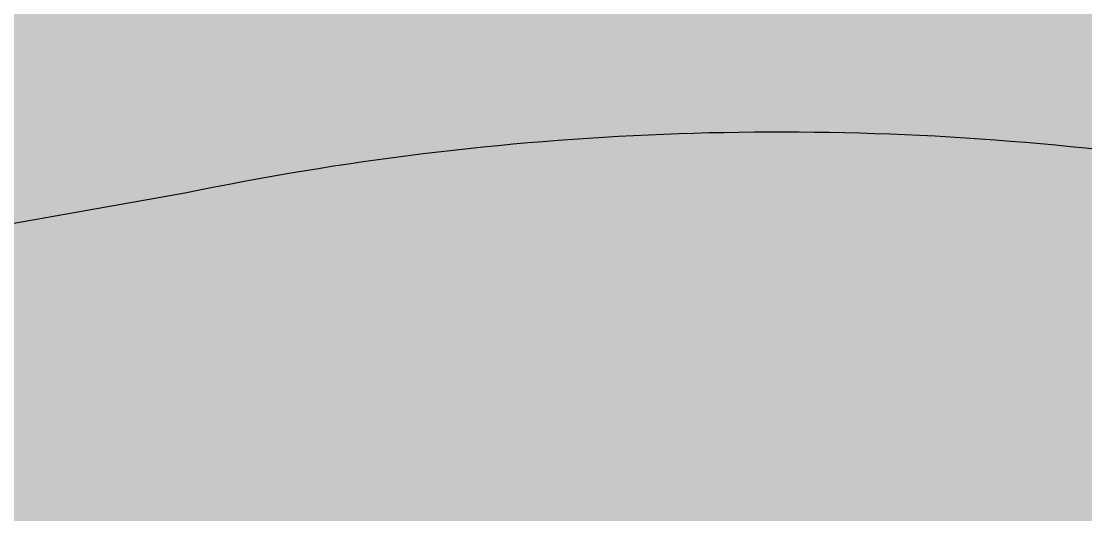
# Model space of a CAD drawing. Header units: millimetres. Extents: x 0 to 9491604, y -172998 to 295086.
# Drawn here: x 396877.57 to 396886.52, y 51095.87 to 51100 of the extents above; entities that cross this region are included whole.
import ezdxf
from ezdxf.enums import TextEntityAlignment as Align

# ---------------------------------------------------------------- set-up
doc = ezdxf.new("R2018")
doc.units = ezdxf.units.MM
for name, color, linetype, lineweight in [('АР_Маркер экспликации', 239, 'Continuous', 13), ('АР_Номер помещения', 250, 'Continuous', 9), ('АР_Размеры', 175, 'Continuous', 9), ('АР_Сущ Несущая стена', 250, 'Continuous', 50)]:
    doc.layers.add(name, color=color, linetype=linetype, lineweight=lineweight)
doc.layers.add('АР_Названия помещений', color=124, linetype='Continuous', lineweight=5, plot=False)
doc.layers.add('АР_Помещения_площадь', color=19, linetype='Continuous', lineweight=9, plot=False)
doc.styles.add('ISOCPEUR', font='', dxfattribs={"height": 250})
doc.styles.get("Standard").update_dxf_attribs({"font": 'GOST.TTF'})
doc.styles.get('ISOCPEUR').set_extended_font_data('ISOCPEUR', italic=True)

# ---------------------------------------------------------------- blocks, each defined once
blk = doc.blocks.new('*U252')
at = {"color": 7, "style": 'ISOCPEUR', "width": 0.7, "flags": 1}
blk.add_attdef('КАТЕГОРИЯ', (-499.1655, -2092.1864), '', height=250, dxfattribs=at)
at = {"layer": 'АР_Номер помещения', "color": 7, "style": 'ISOCPEUR', "width": 0.7}
blk.add_attdef('НОМЕР_ПОМЕЩЕНИЯ', text='', height=300, dxfattribs=at).set_placement((-13874.5004, 6637.5515), align=Align.MIDDLE_CENTER)
at = {"layer": 'АР_Помещения_площадь', "color": 7, "lineweight": 30, "width": 0.7, "flags": 104}
blk.add_attdef('ИМЯ_ПОМЕЩЕНИЯ', text='', height=100, dxfattribs=at).set_placement((157.6277, 1217.1414), align=Align.MIDDLE_CENTER)
at = {"layer": 'АР_Помещения_площадь', "color": 7, "style": 'ISOCPEUR', "width": 0.7}
blk.add_attdef('ПЛОЩАДЬ_ПОМЕЩЕНИЯ', text='', height=200, dxfattribs=at).set_placement((-12654.5821, 407.6716), align=Align.MIDDLE_RIGHT)
blk = doc.blocks.new('*U251')
at = {"color": 7, "style": 'ISOCPEUR', "width": 0.7, "flags": 1}
blk.add_attdef('КАТЕГОРИЯ', (-499.1655, -2092.1864), '', height=250, dxfattribs=at)
at = {"layer": 'АР_Номер помещения', "color": 7, "style": 'ISOCPEUR', "width": 0.7}
blk.add_attdef('НОМЕР_ПОМЕЩЕНИЯ', text='', height=300, dxfattribs=at).set_placement((-17424.9012, 1870.773), align=Align.MIDDLE_CENTER)
at = {"layer": 'АР_Помещения_площадь', "color": 7, "lineweight": 30, "width": 0.7, "flags": 104}
blk.add_attdef('ИМЯ_ПОМЕЩЕНИЯ', text='', height=100, dxfattribs=at).set_placement((157.6277, 1217.1414), align=Align.MIDDLE_CENTER)
at = {"layer": 'АР_Помещения_площадь', "color": 7, "style": 'ISOCPEUR', "width": 0.7}
blk.add_attdef('ПЛОЩАДЬ_ПОМЕЩЕНИЯ', text='', height=200, dxfattribs=at).set_placement((-12452.8113, 399.3563), align=Align.MIDDLE_RIGHT)

msp = doc.modelspace()

# ---------------------------------------------------------------- linework, layer by layer
at = {"layer": 'АР_Размеры', "color": 5, "lineweight": 9, "ltscale": 100, "transparency": 33554687}
for points in [[(396857.2015, 51134.6217), (396862.9858, 51101.9855, 0.414326), (396863.6218, 51101.541), (396864.9423, 51101.775, 0.410627), (396865.388, 51102.4042), (396865.2698, 51103.0713, 0.492552), (396865.0051, 51103.2721), (396864.5069, 51103.1838, -0.441111), (396864.2243, 51103.3813), (396863.9563, 51105.2355, -0.208057), (396864.2366, 51106.0913, -0.000016), (396866.1642, 51108.8462, -0.439819), (396867.6074, 51109.102, -0.000016), (396870.3643, 51107.1774, -0.208057), (396870.9218, 51106.47), (396871.3073, 51104.6367, -0.441111), (396871.1097, 51104.3541), (396870.6116, 51104.2658, 0.492552), (396870.432, 51103.9863), (396870.5503, 51103.3192, 0.410627), (396871.185, 51102.8814), (396872.5056, 51103.1155, 0.414326), (396872.9501, 51103.7515), (396867.1657, 51136.3877, 0.523933)], [(396857.2015, 51134.6217), (396862.9858, 51101.9855, 0.414326), (396863.6218, 51101.541), (396864.9423, 51101.775, 0.410627), (396865.388, 51102.4042), (396865.2698, 51103.0713, 0.492552), (396865.0051, 51103.2721), (396864.5069, 51103.1838, -0.441111), (396864.2243, 51103.3813), (396863.9563, 51105.2355, -0.208057), (396864.2366, 51106.0913, -0.000016), (396866.1642, 51108.8462, -0.439819), (396867.6074, 51109.102, -0.000016), (396870.3643, 51107.1774, -0.208057), (396870.9218, 51106.47), (396871.3073, 51104.6367, -0.441111), (396871.1097, 51104.3541), (396870.6116, 51104.2658, 0.492552), (396870.432, 51103.9863), (396870.5503, 51103.3192, 0.410627), (396871.185, 51102.8814), (396872.5056, 51103.1155, 0.414326), (396872.9501, 51103.7515), (396867.1657, 51136.3877, 0.523933)], [(396857.2015, 51134.6217), (396862.9858, 51101.9855, 0.414326), (396863.6218, 51101.541), (396864.9423, 51101.775, 0.410627), (396865.388, 51102.4042), (396865.2698, 51103.0713, 0.492552), (396865.0051, 51103.2721), (396864.5069, 51103.1838, -0.441111), (396864.2243, 51103.3813), (396863.9563, 51105.2355, -0.208057), (396864.2366, 51106.0913, -0.000016), (396866.1642, 51108.8462, -0.439819), (396867.6074, 51109.102, -0.000016), (396870.3643, 51107.1774, -0.208057), (396870.9218, 51106.47), (396871.3073, 51104.6367, -0.441111), (396871.1097, 51104.3541), (396870.6116, 51104.2658, 0.492552), (396870.432, 51103.9863), (396870.5503, 51103.3192, 0.410627), (396871.185, 51102.8814), (396872.5056, 51103.1155, 0.414326), (396872.9501, 51103.7515), (396867.1657, 51136.3877, 0.523933)], [(396857.2015, 51134.6217), (396862.9858, 51101.9855, 0.414326), (396863.6218, 51101.541), (396864.9423, 51101.775, 0.410627), (396865.388, 51102.4042), (396865.2698, 51103.0713, 0.492552), (396865.0051, 51103.2721), (396864.5069, 51103.1838, -0.441111), (396864.2243, 51103.3813), (396863.9563, 51105.2355, -0.208057), (396864.2366, 51106.0913, -0.000016), (396866.1642, 51108.8462, -0.439819), (396867.6074, 51109.102, -0.000016), (396870.3643, 51107.1774, -0.208057), (396870.9218, 51106.47), (396871.3073, 51104.6367, -0.441111), (396871.1097, 51104.3541), (396870.6116, 51104.2658, 0.492552), (396870.432, 51103.9863), (396870.5503, 51103.3192, 0.410627), (396871.185, 51102.8814), (396872.5056, 51103.1155, 0.414326), (396872.9501, 51103.7515), (396867.1657, 51136.3877, 0.523933)], [(396857.2015, 51134.6217), (396862.9858, 51101.9855, 0.414326), (396863.6218, 51101.541), (396864.9423, 51101.775, 0.410627), (396865.388, 51102.4042), (396865.2698, 51103.0713, 0.492552), (396865.0051, 51103.2721), (396864.5069, 51103.1838, -0.441111), (396864.2243, 51103.3813), (396863.9563, 51105.2355, -0.208057), (396864.2366, 51106.0913, -0.000016), (396866.1642, 51108.8462, -0.439819), (396867.6074, 51109.102, -0.000016), (396870.3643, 51107.1774, -0.208057), (396870.9218, 51106.47), (396871.3073, 51104.6367, -0.441111), (396871.1097, 51104.3541), (396870.6116, 51104.2658, 0.492552), (396870.432, 51103.9863), (396870.5503, 51103.3192, 0.410627), (396871.185, 51102.8814), (396872.5056, 51103.1155, 0.414326), (396872.9501, 51103.7515), (396867.1657, 51136.3877, 0.523933)], [(396857.2015, 51134.6217), (396862.9858, 51101.9855, 0.414326), (396863.6218, 51101.541), (396864.9423, 51101.775, 0.410627), (396865.388, 51102.4042), (396865.2698, 51103.0713, 0.492552), (396865.0051, 51103.2721), (396864.5069, 51103.1838, -0.441111), (396864.2243, 51103.3813), (396863.9563, 51105.2355, -0.208057), (396864.2366, 51106.0913, -0.000016), (396866.1642, 51108.8462, -0.439819), (396867.6074, 51109.102, -0.000016), (396870.3643, 51107.1774, -0.208057), (396870.9218, 51106.47), (396871.3073, 51104.6367, -0.441111), (396871.1097, 51104.3541), (396870.6116, 51104.2658, 0.492552), (396870.432, 51103.9863), (396870.5503, 51103.3192, 0.410627), (396871.185, 51102.8814), (396872.5056, 51103.1155, 0.414326), (396872.9501, 51103.7515), (396867.1657, 51136.3877, 0.523933)], [(396857.2015, 51134.6217), (396862.9858, 51101.9855, 0.414326), (396863.6218, 51101.541), (396864.9423, 51101.775, 0.410627), (396865.388, 51102.4042), (396865.2698, 51103.0713, 0.492552), (396865.0051, 51103.2721), (396864.5069, 51103.1838, -0.441111), (396864.2243, 51103.3813), (396863.9563, 51105.2355, -0.208057), (396864.2366, 51106.0913, -0.000016), (396866.1642, 51108.8462, -0.439819), (396867.6074, 51109.102, -0.000016), (396870.3643, 51107.1774, -0.208057), (396870.9218, 51106.47), (396871.3073, 51104.6367, -0.441111), (396871.1097, 51104.3541), (396870.6116, 51104.2658, 0.492552), (396870.432, 51103.9863), (396870.5503, 51103.3192, 0.410627), (396871.185, 51102.8814), (396872.5056, 51103.1155, 0.414326), (396872.9501, 51103.7515), (396867.1657, 51136.3877, 0.523933)], [(396857.2015, 51134.6217), (396862.9858, 51101.9855, 0.414326), (396863.6218, 51101.541), (396864.9423, 51101.775, 0.410627), (396865.388, 51102.4042), (396865.2698, 51103.0713, 0.492552), (396865.0051, 51103.2721), (396864.5069, 51103.1838, -0.441111), (396864.2243, 51103.3813), (396863.9563, 51105.2355, -0.208057), (396864.2366, 51106.0913, -0.000016), (396866.1642, 51108.8462, -0.439819), (396867.6074, 51109.102, -0.000016), (396870.3643, 51107.1774, -0.208057), (396870.9218, 51106.47), (396871.3073, 51104.6367, -0.441111), (396871.1097, 51104.3541), (396870.6116, 51104.2658, 0.492552), (396870.432, 51103.9863), (396870.5503, 51103.3192, 0.410627), (396871.185, 51102.8814), (396872.5056, 51103.1155, 0.414326), (396872.9501, 51103.7515), (396867.1657, 51136.3877, 0.523933)], [(396857.2015, 51134.6217), (396862.9858, 51101.9855, 0.414326), (396863.6218, 51101.541), (396864.9423, 51101.775, 0.410627), (396865.388, 51102.4042), (396865.2698, 51103.0713, 0.492552), (396865.0051, 51103.2721), (396864.5069, 51103.1838, -0.441111), (396864.2243, 51103.3813), (396863.9563, 51105.2355, -0.208057), (396864.2366, 51106.0913, -0.000016), (396866.1642, 51108.8462, -0.439819), (396867.6074, 51109.102, -0.000016), (396870.3643, 51107.1774, -0.208057), (396870.9218, 51106.47), (396871.3073, 51104.6367, -0.441111), (396871.1097, 51104.3541), (396870.6116, 51104.2658, 0.492552), (396870.432, 51103.9863), (396870.5503, 51103.3192, 0.410627), (396871.185, 51102.8814), (396872.5056, 51103.1155, 0.414326), (396872.9501, 51103.7515), (396867.1657, 51136.3877, 0.523933)], [(396857.2015, 51134.6217), (396862.9858, 51101.9855, 0.414326), (396863.6218, 51101.541), (396864.9423, 51101.775, 0.410627), (396865.388, 51102.4042), (396865.2698, 51103.0713, 0.492552), (396865.0051, 51103.2721), (396864.5069, 51103.1838, -0.441111), (396864.2243, 51103.3813), (396863.9563, 51105.2355, -0.208057), (396864.2366, 51106.0913, -0.000016), (396866.1642, 51108.8462, -0.439819), (396867.6074, 51109.102, -0.000016), (396870.3643, 51107.1774, -0.208057), (396870.9218, 51106.47), (396871.3073, 51104.6367, -0.441111), (396871.1097, 51104.3541), (396870.6116, 51104.2658, 0.492552), (396870.432, 51103.9863), (396870.5503, 51103.3192, 0.410627), (396871.185, 51102.8814), (396872.5056, 51103.1155, 0.414326), (396872.9501, 51103.7515), (396867.1657, 51136.3877, 0.523933)], [(396857.2015, 51134.6217), (396862.9858, 51101.9855, 0.414326), (396863.6218, 51101.541), (396864.9423, 51101.775, 0.410627), (396865.388, 51102.4042), (396865.2698, 51103.0713, 0.492552), (396865.0051, 51103.2721), (396864.5069, 51103.1838, -0.441111), (396864.2243, 51103.3813), (396863.9563, 51105.2355, -0.208057), (396864.2366, 51106.0913, -0.000016), (396866.1642, 51108.8462, -0.439819), (396867.6074, 51109.102, -0.000016), (396870.3643, 51107.1774, -0.208057), (396870.9218, 51106.47), (396871.3073, 51104.6367, -0.441111), (396871.1097, 51104.3541), (396870.6116, 51104.2658, 0.492552), (396870.432, 51103.9863), (396870.5503, 51103.3192, 0.410627), (396871.185, 51102.8814), (396872.5056, 51103.1155, 0.414326), (396872.9501, 51103.7515), (396867.1657, 51136.3877, 0.523933)], [(396857.2015, 51134.6217), (396862.9858, 51101.9855, 0.414326), (396863.6218, 51101.541), (396864.9423, 51101.775, 0.410627), (396865.388, 51102.4042), (396865.2698, 51103.0713, 0.492552), (396865.0051, 51103.2721), (396864.5069, 51103.1838, -0.441111), (396864.2243, 51103.3813), (396863.9563, 51105.2355, -0.208057), (396864.2366, 51106.0913, -0.000016), (396866.1642, 51108.8462, -0.439819), (396867.6074, 51109.102, -0.000016), (396870.3643, 51107.1774, -0.208057), (396870.9218, 51106.47), (396871.3073, 51104.6367, -0.441111), (396871.1097, 51104.3541), (396870.6116, 51104.2658, 0.492552), (396870.432, 51103.9863), (396870.5503, 51103.3192, 0.410627), (396871.185, 51102.8814), (396872.5056, 51103.1155, 0.414326), (396872.9501, 51103.7515), (396867.1657, 51136.3877, 0.523933)], [(396857.2015, 51134.6217), (396862.9858, 51101.9855, 0.414326), (396863.6218, 51101.541), (396864.9423, 51101.775, 0.410627), (396865.388, 51102.4042), (396865.2698, 51103.0713, 0.492552), (396865.0051, 51103.2721), (396864.5069, 51103.1838, -0.441111), (396864.2243, 51103.3813), (396863.9563, 51105.2355, -0.208057), (396864.2366, 51106.0913, -0.000016), (396866.1642, 51108.8462, -0.439819), (396867.6074, 51109.102, -0.000016), (396870.3643, 51107.1774, -0.208057), (396870.9218, 51106.47), (396871.3073, 51104.6367, -0.441111), (396871.1097, 51104.3541), (396870.6116, 51104.2658, 0.492552), (396870.432, 51103.9863), (396870.5503, 51103.3192, 0.410627), (396871.185, 51102.8814), (396872.5056, 51103.1155, 0.414326), (396872.9501, 51103.7515), (396867.1657, 51136.3877, 0.523933)], [(396857.2015, 51134.6217), (396862.9858, 51101.9855, 0.414326), (396863.6218, 51101.541), (396864.9423, 51101.775, 0.410627), (396865.388, 51102.4042), (396865.2698, 51103.0713, 0.492552), (396865.0051, 51103.2721), (396864.5069, 51103.1838, -0.441111), (396864.2243, 51103.3813), (396863.9563, 51105.2355, -0.208057), (396864.2366, 51106.0913, -0.000016), (396866.1642, 51108.8462, -0.439819), (396867.6074, 51109.102, -0.000016), (396870.3643, 51107.1774, -0.208057), (396870.9218, 51106.47), (396871.3073, 51104.6367, -0.441111), (396871.1097, 51104.3541), (396870.6116, 51104.2658, 0.492552), (396870.432, 51103.9863), (396870.5503, 51103.3192, 0.410627), (396871.185, 51102.8814), (396872.5056, 51103.1155, 0.414326), (396872.9501, 51103.7515), (396867.1657, 51136.3877, 0.523933)], [(396857.2015, 51134.6217), (396862.9858, 51101.9855, 0.414326), (396863.6218, 51101.541), (396864.9423, 51101.775, 0.410627), (396865.388, 51102.4042), (396865.2698, 51103.0713, 0.492552), (396865.0051, 51103.2721), (396864.5069, 51103.1838, -0.441111), (396864.2243, 51103.3813), (396863.9563, 51105.2355, -0.208057), (396864.2366, 51106.0913, -0.000016), (396866.1642, 51108.8462, -0.439819), (396867.6074, 51109.102, -0.000016), (396870.3643, 51107.1774, -0.208057), (396870.9218, 51106.47), (396871.3073, 51104.6367, -0.441111), (396871.1097, 51104.3541), (396870.6116, 51104.2658, 0.492552), (396870.432, 51103.9863), (396870.5503, 51103.3192, 0.410627), (396871.185, 51102.8814), (396872.5056, 51103.1155, 0.414326), (396872.9501, 51103.7515), (396867.1657, 51136.3877, 0.523933)], [(396857.2015, 51134.6217), (396862.9858, 51101.9855, 0.414326), (396863.6218, 51101.541), (396864.9423, 51101.775, 0.410627), (396865.388, 51102.4042), (396865.2698, 51103.0713, 0.492552), (396865.0051, 51103.2721), (396864.5069, 51103.1838, -0.441111), (396864.2243, 51103.3813), (396863.9563, 51105.2355, -0.208057), (396864.2366, 51106.0913, -0.000016), (396866.1642, 51108.8462, -0.439819), (396867.6074, 51109.102, -0.000016), (396870.3643, 51107.1774, -0.208057), (396870.9218, 51106.47), (396871.3073, 51104.6367, -0.441111), (396871.1097, 51104.3541), (396870.6116, 51104.2658, 0.492552), (396870.432, 51103.9863), (396870.5503, 51103.3192, 0.410627), (396871.185, 51102.8814), (396872.5056, 51103.1155, 0.414326), (396872.9501, 51103.7515), (396867.1657, 51136.3877, 0.523933)], [(396857.2015, 51134.6217), (396862.9858, 51101.9855, 0.414326), (396863.6218, 51101.541), (396864.9423, 51101.775, 0.410627), (396865.388, 51102.4042), (396865.2698, 51103.0713, 0.492552), (396865.0051, 51103.2721), (396864.5069, 51103.1838, -0.441111), (396864.2243, 51103.3813), (396863.9563, 51105.2355, -0.208057), (396864.2366, 51106.0913, -0.000016), (396866.1642, 51108.8462, -0.439819), (396867.6074, 51109.102, -0.000016), (396870.3643, 51107.1774, -0.208057), (396870.9218, 51106.47), (396871.3073, 51104.6367, -0.441111), (396871.1097, 51104.3541), (396870.6116, 51104.2658, 0.492552), (396870.432, 51103.9863), (396870.5503, 51103.3192, 0.410627), (396871.185, 51102.8814), (396872.5056, 51103.1155, 0.414326), (396872.9501, 51103.7515), (396867.1657, 51136.3877, 0.523933)], [(396857.2015, 51134.6217), (396862.9858, 51101.9855, 0.414326), (396863.6218, 51101.541), (396864.9423, 51101.775, 0.410627), (396865.388, 51102.4042), (396865.2698, 51103.0713, 0.492552), (396865.0051, 51103.2721), (396864.5069, 51103.1838, -0.441111), (396864.2243, 51103.3813), (396863.9563, 51105.2355, -0.208057), (396864.2366, 51106.0913, -0.000016), (396866.1642, 51108.8462, -0.439819), (396867.6074, 51109.102, -0.000016), (396870.3643, 51107.1774, -0.208057), (396870.9218, 51106.47), (396871.3073, 51104.6367, -0.441111), (396871.1097, 51104.3541), (396870.6116, 51104.2658, 0.492552), (396870.432, 51103.9863), (396870.5503, 51103.3192, 0.410627), (396871.185, 51102.8814), (396872.5056, 51103.1155, 0.414326), (396872.9501, 51103.7515), (396867.1657, 51136.3877, 0.523933)], [(396857.2015, 51134.6217), (396862.9858, 51101.9855, 0.414326), (396863.6218, 51101.541), (396864.9423, 51101.775, 0.410627), (396865.388, 51102.4042), (396865.2698, 51103.0713, 0.492552), (396865.0051, 51103.2721), (396864.5069, 51103.1838, -0.441111), (396864.2243, 51103.3813), (396863.9563, 51105.2355, -0.208057), (396864.2366, 51106.0913, -0.000016), (396866.1642, 51108.8462, -0.439819), (396867.6074, 51109.102, -0.000016), (396870.3643, 51107.1774, -0.208057), (396870.9218, 51106.47), (396871.3073, 51104.6367, -0.441111), (396871.1097, 51104.3541), (396870.6116, 51104.2658, 0.492552), (396870.432, 51103.9863), (396870.5503, 51103.3192, 0.410627), (396871.185, 51102.8814), (396872.5056, 51103.1155, 0.414326), (396872.9501, 51103.7515), (396867.1657, 51136.3877, 0.523933)], [(396857.2015, 51134.6217), (396862.9858, 51101.9855, 0.414326), (396863.6218, 51101.541), (396864.9423, 51101.775, 0.410627), (396865.388, 51102.4042), (396865.2698, 51103.0713, 0.492552), (396865.0051, 51103.2721), (396864.5069, 51103.1838, -0.441111), (396864.2243, 51103.3813), (396863.9563, 51105.2355, -0.208057), (396864.2366, 51106.0913, -0.000016), (396866.1642, 51108.8462, -0.439819), (396867.6074, 51109.102, -0.000016), (396870.3643, 51107.1774, -0.208057), (396870.9218, 51106.47), (396871.3073, 51104.6367, -0.441111), (396871.1097, 51104.3541), (396870.6116, 51104.2658, 0.492552), (396870.432, 51103.9863), (396870.5503, 51103.3192, 0.410627), (396871.185, 51102.8814), (396872.5056, 51103.1155, 0.414326), (396872.9501, 51103.7515), (396867.1657, 51136.3877, 0.523933)], [(396857.2015, 51134.6217), (396862.9858, 51101.9855, 0.414326), (396863.6218, 51101.541), (396864.9423, 51101.775, 0.410627), (396865.388, 51102.4042), (396865.2698, 51103.0713, 0.492552), (396865.0051, 51103.2721), (396864.5069, 51103.1838, -0.441111), (396864.2243, 51103.3813), (396863.9563, 51105.2355, -0.208057), (396864.2366, 51106.0913, -0.000016), (396866.1642, 51108.8462, -0.439819), (396867.6074, 51109.102, -0.000016), (396870.3643, 51107.1774, -0.208057), (396870.9218, 51106.47), (396871.3073, 51104.6367, -0.441111), (396871.1097, 51104.3541), (396870.6116, 51104.2658, 0.492552), (396870.432, 51103.9863), (396870.5503, 51103.3192, 0.410627), (396871.185, 51102.8814), (396872.5056, 51103.1155, 0.414326), (396872.9501, 51103.7515), (396867.1657, 51136.3877, 0.523933)], [(396857.2015, 51134.6217), (396862.9858, 51101.9855, 0.414326), (396863.6218, 51101.541), (396864.9423, 51101.775, 0.410627), (396865.388, 51102.4042), (396865.2698, 51103.0713, 0.492552), (396865.0051, 51103.2721), (396864.5069, 51103.1838, -0.441111), (396864.2243, 51103.3813), (396863.9563, 51105.2355, -0.208057), (396864.2366, 51106.0913, -0.000016), (396866.1642, 51108.8462, -0.439819), (396867.6074, 51109.102, -0.000016), (396870.3643, 51107.1774, -0.208057), (396870.9218, 51106.47), (396871.3073, 51104.6367, -0.441111), (396871.1097, 51104.3541), (396870.6116, 51104.2658, 0.492552), (396870.432, 51103.9863), (396870.5503, 51103.3192, 0.410627), (396871.185, 51102.8814), (396872.5056, 51103.1155, 0.414326), (396872.9501, 51103.7515), (396867.1657, 51136.3877, 0.523933)], [(396857.2015, 51134.6217), (396862.9858, 51101.9855, 0.414326), (396863.6218, 51101.541), (396864.9423, 51101.775, 0.410627), (396865.388, 51102.4042), (396865.2698, 51103.0713, 0.492552), (396865.0051, 51103.2721), (396864.5069, 51103.1838, -0.441111), (396864.2243, 51103.3813), (396863.9563, 51105.2355, -0.208057), (396864.2366, 51106.0913, -0.000016), (396866.1642, 51108.8462, -0.439819), (396867.6074, 51109.102, -0.000016), (396870.3643, 51107.1774, -0.208057), (396870.9218, 51106.47), (396871.3073, 51104.6367, -0.441111), (396871.1097, 51104.3541), (396870.6116, 51104.2658, 0.492552), (396870.432, 51103.9863), (396870.5503, 51103.3192, 0.410627), (396871.185, 51102.8814), (396872.5056, 51103.1155, 0.414326), (396872.9501, 51103.7515), (396867.1657, 51136.3877, 0.523933)], [(396857.2015, 51134.6217), (396862.9858, 51101.9855, 0.414326), (396863.6218, 51101.541), (396864.9423, 51101.775, 0.410627), (396865.388, 51102.4042), (396865.2698, 51103.0713, 0.492552), (396865.0051, 51103.2721), (396864.5069, 51103.1838, -0.441111), (396864.2243, 51103.3813), (396863.9563, 51105.2355, -0.208057), (396864.2366, 51106.0913, -0.000016), (396866.1642, 51108.8462, -0.439819), (396867.6074, 51109.102, -0.000016), (396870.3643, 51107.1774, -0.208057), (396870.9218, 51106.47), (396871.3073, 51104.6367, -0.441111), (396871.1097, 51104.3541), (396870.6116, 51104.2658, 0.492552), (396870.432, 51103.9863), (396870.5503, 51103.3192, 0.410627), (396871.185, 51102.8814), (396872.5056, 51103.1155, 0.414326), (396872.9501, 51103.7515), (396867.1657, 51136.3877, 0.523933)], [(396857.2015, 51134.6217), (396862.9858, 51101.9855, 0.414326), (396863.6218, 51101.541), (396864.9423, 51101.775, 0.410627), (396865.388, 51102.4042), (396865.2698, 51103.0713, 0.492552), (396865.0051, 51103.2721), (396864.5069, 51103.1838, -0.441111), (396864.2243, 51103.3813), (396863.9563, 51105.2355, -0.208057), (396864.2366, 51106.0913, -0.000016), (396866.1642, 51108.8462, -0.439819), (396867.6074, 51109.102, -0.000016), (396870.3643, 51107.1774, -0.208057), (396870.9218, 51106.47), (396871.3073, 51104.6367, -0.441111), (396871.1097, 51104.3541), (396870.6116, 51104.2658, 0.492552), (396870.432, 51103.9863), (396870.5503, 51103.3192, 0.410627), (396871.185, 51102.8814), (396872.5056, 51103.1155, 0.414326), (396872.9501, 51103.7515), (396867.1657, 51136.3877, 0.523933)], [(396857.2015, 51134.6217), (396862.9858, 51101.9855, 0.414326), (396863.6218, 51101.541), (396864.9423, 51101.775, 0.410627), (396865.388, 51102.4042), (396865.2698, 51103.0713, 0.492552), (396865.0051, 51103.2721), (396864.5069, 51103.1838, -0.441111), (396864.2243, 51103.3813), (396863.9563, 51105.2355, -0.208057), (396864.2366, 51106.0913, -0.000016), (396866.1642, 51108.8462, -0.439819), (396867.6074, 51109.102, -0.000016), (396870.3643, 51107.1774, -0.208057), (396870.9218, 51106.47), (396871.3073, 51104.6367, -0.441111), (396871.1097, 51104.3541), (396870.6116, 51104.2658, 0.492552), (396870.432, 51103.9863), (396870.5503, 51103.3192, 0.410627), (396871.185, 51102.8814), (396872.5056, 51103.1155, 0.414326), (396872.9501, 51103.7515), (396867.1657, 51136.3877, 0.523933)], [(396857.2015, 51134.6217), (396862.9858, 51101.9855, 0.414326), (396863.6218, 51101.541), (396864.9423, 51101.775, 0.410627), (396865.388, 51102.4042), (396865.2698, 51103.0713, 0.492552), (396865.0051, 51103.2721), (396864.5069, 51103.1838, -0.441111), (396864.2243, 51103.3813), (396863.9563, 51105.2355, -0.208057), (396864.2366, 51106.0913, -0.000016), (396866.1642, 51108.8462, -0.439819), (396867.6074, 51109.102, -0.000016), (396870.3643, 51107.1774, -0.208057), (396870.9218, 51106.47), (396871.3073, 51104.6367, -0.441111), (396871.1097, 51104.3541), (396870.6116, 51104.2658, 0.492552), (396870.432, 51103.9863), (396870.5503, 51103.3192, 0.410627), (396871.185, 51102.8814), (396872.5056, 51103.1155, 0.414326), (396872.9501, 51103.7515), (396867.1657, 51136.3877, 0.523933)], [(396857.2015, 51134.6217), (396862.9858, 51101.9855, 0.414326), (396863.6218, 51101.541), (396864.9423, 51101.775, 0.410627), (396865.388, 51102.4042), (396865.2698, 51103.0713, 0.492552), (396865.0051, 51103.2721), (396864.5069, 51103.1838, -0.441111), (396864.2243, 51103.3813), (396863.9563, 51105.2355, -0.208057), (396864.2366, 51106.0913, -0.000016), (396866.1642, 51108.8462, -0.439819), (396867.6074, 51109.102, -0.000016), (396870.3643, 51107.1774, -0.208057), (396870.9218, 51106.47), (396871.3073, 51104.6367, -0.441111), (396871.1097, 51104.3541), (396870.6116, 51104.2658, 0.492552), (396870.432, 51103.9863), (396870.5503, 51103.3192, 0.410627), (396871.185, 51102.8814), (396872.5056, 51103.1155, 0.414326), (396872.9501, 51103.7515), (396867.1657, 51136.3877, 0.523933)], [(396857.2015, 51134.6217), (396862.9858, 51101.9855, 0.414326), (396863.6218, 51101.541), (396864.9423, 51101.775, 0.410627), (396865.388, 51102.4042), (396865.2698, 51103.0713, 0.492552), (396865.0051, 51103.2721), (396864.5069, 51103.1838, -0.441111), (396864.2243, 51103.3813), (396863.9563, 51105.2355, -0.208057), (396864.2366, 51106.0913, -0.000016), (396866.1642, 51108.8462, -0.439819), (396867.6074, 51109.102, -0.000016), (396870.3643, 51107.1774, -0.208057), (396870.9218, 51106.47), (396871.3073, 51104.6367, -0.441111), (396871.1097, 51104.3541), (396870.6116, 51104.2658, 0.492552), (396870.432, 51103.9863), (396870.5503, 51103.3192, 0.410627), (396871.185, 51102.8814), (396872.5056, 51103.1155, 0.414326), (396872.9501, 51103.7515), (396867.1657, 51136.3877, 0.523933)], [(396857.2015, 51134.6217), (396862.9858, 51101.9855, 0.414326), (396863.6218, 51101.541), (396864.9423, 51101.775, 0.410627), (396865.388, 51102.4042), (396865.2698, 51103.0713, 0.492552), (396865.0051, 51103.2721), (396864.5069, 51103.1838, -0.441111), (396864.2243, 51103.3813), (396863.9563, 51105.2355, -0.208057), (396864.2366, 51106.0913, -0.000016), (396866.1642, 51108.8462, -0.439819), (396867.6074, 51109.102, -0.000016), (396870.3643, 51107.1774, -0.208057), (396870.9218, 51106.47), (396871.3073, 51104.6367, -0.441111), (396871.1097, 51104.3541), (396870.6116, 51104.2658, 0.492552), (396870.432, 51103.9863), (396870.5503, 51103.3192, 0.410627), (396871.185, 51102.8814), (396872.5056, 51103.1155, 0.414326), (396872.9501, 51103.7515), (396867.1657, 51136.3877, 0.523933)], [(396857.2015, 51134.6217), (396862.9858, 51101.9855, 0.414326), (396863.6218, 51101.541), (396864.9423, 51101.775, 0.410627), (396865.388, 51102.4042), (396865.2698, 51103.0713, 0.492552), (396865.0051, 51103.2721), (396864.5069, 51103.1838, -0.441111), (396864.2243, 51103.3813), (396863.9563, 51105.2355, -0.208057), (396864.2366, 51106.0913, -0.000016), (396866.1642, 51108.8462, -0.439819), (396867.6074, 51109.102, -0.000016), (396870.3643, 51107.1774, -0.208057), (396870.9218, 51106.47), (396871.3073, 51104.6367, -0.441111), (396871.1097, 51104.3541), (396870.6116, 51104.2658, 0.492552), (396870.432, 51103.9863), (396870.5503, 51103.3192, 0.410627), (396871.185, 51102.8814), (396872.5056, 51103.1155, 0.414326), (396872.9501, 51103.7515), (396867.1657, 51136.3877, 0.523933)], [(396857.2015, 51134.6217), (396862.9858, 51101.9855, 0.414326), (396863.6218, 51101.541), (396864.9423, 51101.775, 0.410627), (396865.388, 51102.4042), (396865.2698, 51103.0713, 0.492552), (396865.0051, 51103.2721), (396864.5069, 51103.1838, -0.441111), (396864.2243, 51103.3813), (396863.9563, 51105.2355, -0.208057), (396864.2366, 51106.0913, -0.000016), (396866.1642, 51108.8462, -0.439819), (396867.6074, 51109.102, -0.000016), (396870.3643, 51107.1774, -0.208057), (396870.9218, 51106.47), (396871.3073, 51104.6367, -0.441111), (396871.1097, 51104.3541), (396870.6116, 51104.2658, 0.492552), (396870.432, 51103.9863), (396870.5503, 51103.3192, 0.410627), (396871.185, 51102.8814), (396872.5056, 51103.1155, 0.414326), (396872.9501, 51103.7515), (396867.1657, 51136.3877, 0.523933)], [(396857.2015, 51134.6217), (396862.9858, 51101.9855, 0.414326), (396863.6218, 51101.541), (396864.9423, 51101.775, 0.410627), (396865.388, 51102.4042), (396865.2698, 51103.0713, 0.492552), (396865.0051, 51103.2721), (396864.5069, 51103.1838, -0.441111), (396864.2243, 51103.3813), (396863.9563, 51105.2355, -0.208057), (396864.2366, 51106.0913, -0.000016), (396866.1642, 51108.8462, -0.439819), (396867.6074, 51109.102, -0.000016), (396870.3643, 51107.1774, -0.208057), (396870.9218, 51106.47), (396871.3073, 51104.6367, -0.441111), (396871.1097, 51104.3541), (396870.6116, 51104.2658, 0.492552), (396870.432, 51103.9863), (396870.5503, 51103.3192, 0.410627), (396871.185, 51102.8814), (396872.5056, 51103.1155, 0.414326), (396872.9501, 51103.7515), (396867.1657, 51136.3877, 0.523933)], [(396857.2015, 51134.6217), (396862.9858, 51101.9855, 0.414326), (396863.6218, 51101.541), (396864.9423, 51101.775, 0.410627), (396865.388, 51102.4042), (396865.2698, 51103.0713, 0.492552), (396865.0051, 51103.2721), (396864.5069, 51103.1838, -0.441111), (396864.2243, 51103.3813), (396863.9563, 51105.2355, -0.208057), (396864.2366, 51106.0913, -0.000016), (396866.1642, 51108.8462, -0.439819), (396867.6074, 51109.102, -0.000016), (396870.3643, 51107.1774, -0.208057), (396870.9218, 51106.47), (396871.3073, 51104.6367, -0.441111), (396871.1097, 51104.3541), (396870.6116, 51104.2658, 0.492552), (396870.432, 51103.9863), (396870.5503, 51103.3192, 0.410627), (396871.185, 51102.8814), (396872.5056, 51103.1155, 0.414326), (396872.9501, 51103.7515), (396867.1657, 51136.3877, 0.523933)], [(396857.2015, 51134.6217), (396862.9858, 51101.9855, 0.414326), (396863.6218, 51101.541), (396864.9423, 51101.775, 0.410627), (396865.388, 51102.4042), (396865.2698, 51103.0713, 0.492552), (396865.0051, 51103.2721), (396864.5069, 51103.1838, -0.441111), (396864.2243, 51103.3813), (396863.9563, 51105.2355, -0.208057), (396864.2366, 51106.0913, -0.000016), (396866.1642, 51108.8462, -0.439819), (396867.6074, 51109.102, -0.000016), (396870.3643, 51107.1774, -0.208057), (396870.9218, 51106.47), (396871.3073, 51104.6367, -0.441111), (396871.1097, 51104.3541), (396870.6116, 51104.2658, 0.492552), (396870.432, 51103.9863), (396870.5503, 51103.3192, 0.410627), (396871.185, 51102.8814), (396872.5056, 51103.1155, 0.414326), (396872.9501, 51103.7515), (396867.1657, 51136.3877, 0.523933)], [(396857.2015, 51134.6217), (396862.9858, 51101.9855, 0.414326), (396863.6218, 51101.541), (396864.9423, 51101.775, 0.410627), (396865.388, 51102.4042), (396865.2698, 51103.0713, 0.492552), (396865.0051, 51103.2721), (396864.5069, 51103.1838, -0.441111), (396864.2243, 51103.3813), (396863.9563, 51105.2355, -0.208057), (396864.2366, 51106.0913, -0.000016), (396866.1642, 51108.8462, -0.439819), (396867.6074, 51109.102, -0.000016), (396870.3643, 51107.1774, -0.208057), (396870.9218, 51106.47), (396871.3073, 51104.6367, -0.441111), (396871.1097, 51104.3541), (396870.6116, 51104.2658, 0.492552), (396870.432, 51103.9863), (396870.5503, 51103.3192, 0.410627), (396871.185, 51102.8814), (396872.5056, 51103.1155, 0.414326), (396872.9501, 51103.7515), (396867.1657, 51136.3877, 0.523933)], [(396857.2015, 51134.6217), (396862.9858, 51101.9855, 0.414326), (396863.6218, 51101.541), (396864.9423, 51101.775, 0.410627), (396865.388, 51102.4042), (396865.2698, 51103.0713, 0.492552), (396865.0051, 51103.2721), (396864.5069, 51103.1838, -0.441111), (396864.2243, 51103.3813), (396863.9563, 51105.2355, -0.208057), (396864.2366, 51106.0913, -0.000016), (396866.1642, 51108.8462, -0.439819), (396867.6074, 51109.102, -0.000016), (396870.3643, 51107.1774, -0.208057), (396870.9218, 51106.47), (396871.3073, 51104.6367, -0.441111), (396871.1097, 51104.3541), (396870.6116, 51104.2658, 0.492552), (396870.432, 51103.9863), (396870.5503, 51103.3192, 0.410627), (396871.185, 51102.8814), (396872.5056, 51103.1155, 0.414326), (396872.9501, 51103.7515), (396867.1657, 51136.3877, 0.523933)], [(396857.2015, 51134.6217), (396862.9858, 51101.9855, 0.414326), (396863.6218, 51101.541), (396864.9423, 51101.775, 0.410627), (396865.388, 51102.4042), (396865.2698, 51103.0713, 0.492552), (396865.0051, 51103.2721), (396864.5069, 51103.1838, -0.441111), (396864.2243, 51103.3813), (396863.9563, 51105.2355, -0.208057), (396864.2366, 51106.0913, -0.000016), (396866.1642, 51108.8462, -0.439819), (396867.6074, 51109.102, -0.000016), (396870.3643, 51107.1774, -0.208057), (396870.9218, 51106.47), (396871.3073, 51104.6367, -0.441111), (396871.1097, 51104.3541), (396870.6116, 51104.2658, 0.492552), (396870.432, 51103.9863), (396870.5503, 51103.3192, 0.410627), (396871.185, 51102.8814), (396872.5056, 51103.1155, 0.414326), (396872.9501, 51103.7515), (396867.1657, 51136.3877, 0.523933)], [(396857.2015, 51134.6217), (396862.9858, 51101.9855, 0.414326), (396863.6218, 51101.541), (396864.9423, 51101.775, 0.410627), (396865.388, 51102.4042), (396865.2698, 51103.0713, 0.492552), (396865.0051, 51103.2721), (396864.5069, 51103.1838, -0.441111), (396864.2243, 51103.3813), (396863.9563, 51105.2355, -0.208057), (396864.2366, 51106.0913, -0.000016), (396866.1642, 51108.8462, -0.439819), (396867.6074, 51109.102, -0.000016), (396870.3643, 51107.1774, -0.208057), (396870.9218, 51106.47), (396871.3073, 51104.6367, -0.441111), (396871.1097, 51104.3541), (396870.6116, 51104.2658, 0.492552), (396870.432, 51103.9863), (396870.5503, 51103.3192, 0.410627), (396871.185, 51102.8814), (396872.5056, 51103.1155, 0.414326), (396872.9501, 51103.7515), (396867.1657, 51136.3877, 0.523933)], [(396857.2015, 51134.6217), (396862.9858, 51101.9855, 0.414326), (396863.6218, 51101.541), (396864.9423, 51101.775, 0.410627), (396865.388, 51102.4042), (396865.2698, 51103.0713, 0.492552), (396865.0051, 51103.2721), (396864.5069, 51103.1838, -0.441111), (396864.2243, 51103.3813), (396863.9563, 51105.2355, -0.208057), (396864.2366, 51106.0913, -0.000016), (396866.1642, 51108.8462, -0.439819), (396867.6074, 51109.102, -0.000016), (396870.3643, 51107.1774, -0.208057), (396870.9218, 51106.47), (396871.3073, 51104.6367, -0.441111), (396871.1097, 51104.3541), (396870.6116, 51104.2658, 0.492552), (396870.432, 51103.9863), (396870.5503, 51103.3192, 0.410627), (396871.185, 51102.8814), (396872.5056, 51103.1155, 0.414326), (396872.9501, 51103.7515), (396867.1657, 51136.3877, 0.523933)], [(396857.2015, 51134.6217), (396862.9858, 51101.9855, 0.414326), (396863.6218, 51101.541), (396864.9423, 51101.775, 0.410627), (396865.388, 51102.4042), (396865.2698, 51103.0713, 0.492552), (396865.0051, 51103.2721), (396864.5069, 51103.1838, -0.441111), (396864.2243, 51103.3813), (396863.9563, 51105.2355, -0.208057), (396864.2366, 51106.0913, -0.000016), (396866.1642, 51108.8462, -0.439819), (396867.6074, 51109.102, -0.000016), (396870.3643, 51107.1774, -0.208057), (396870.9218, 51106.47), (396871.3073, 51104.6367, -0.441111), (396871.1097, 51104.3541), (396870.6116, 51104.2658, 0.492552), (396870.432, 51103.9863), (396870.5503, 51103.3192, 0.410627), (396871.185, 51102.8814), (396872.5056, 51103.1155, 0.414326), (396872.9501, 51103.7515), (396867.1657, 51136.3877, 0.523933)], [(396857.2015, 51134.6217), (396862.9858, 51101.9855, 0.414326), (396863.6218, 51101.541), (396864.9423, 51101.775, 0.410627), (396865.388, 51102.4042), (396865.2698, 51103.0713, 0.492552), (396865.0051, 51103.2721), (396864.5069, 51103.1838, -0.441111), (396864.2243, 51103.3813), (396863.9563, 51105.2355, -0.208057), (396864.2366, 51106.0913, -0.000016), (396866.1642, 51108.8462, -0.439819), (396867.6074, 51109.102, -0.000016), (396870.3643, 51107.1774, -0.208057), (396870.9218, 51106.47), (396871.3073, 51104.6367, -0.441111), (396871.1097, 51104.3541), (396870.6116, 51104.2658, 0.492552), (396870.432, 51103.9863), (396870.5503, 51103.3192, 0.410627), (396871.185, 51102.8814), (396872.5056, 51103.1155, 0.414326), (396872.9501, 51103.7515), (396867.1657, 51136.3877, 0.523933)], [(396857.2015, 51134.6217), (396862.9858, 51101.9855, 0.414326), (396863.6218, 51101.541), (396864.9423, 51101.775, 0.410627), (396865.388, 51102.4042), (396865.2698, 51103.0713, 0.492552), (396865.0051, 51103.2721), (396864.5069, 51103.1838, -0.441111), (396864.2243, 51103.3813), (396863.9563, 51105.2355, -0.208057), (396864.2366, 51106.0913, -0.000016), (396866.1642, 51108.8462, -0.439819), (396867.6074, 51109.102, -0.000016), (396870.3643, 51107.1774, -0.208057), (396870.9218, 51106.47), (396871.3073, 51104.6367, -0.441111), (396871.1097, 51104.3541), (396870.6116, 51104.2658, 0.492552), (396870.432, 51103.9863), (396870.5503, 51103.3192, 0.410627), (396871.185, 51102.8814), (396872.5056, 51103.1155, 0.414326), (396872.9501, 51103.7515), (396867.1657, 51136.3877, 0.523933)], [(396857.2015, 51134.6217), (396862.9858, 51101.9855, 0.414326), (396863.6218, 51101.541), (396864.9423, 51101.775, 0.410627), (396865.388, 51102.4042), (396865.2698, 51103.0713, 0.492552), (396865.0051, 51103.2721), (396864.5069, 51103.1838, -0.441111), (396864.2243, 51103.3813), (396863.9563, 51105.2355, -0.208057), (396864.2366, 51106.0913, -0.000016), (396866.1642, 51108.8462, -0.439819), (396867.6074, 51109.102, -0.000016), (396870.3643, 51107.1774, -0.208057), (396870.9218, 51106.47), (396871.3073, 51104.6367, -0.441111), (396871.1097, 51104.3541), (396870.6116, 51104.2658, 0.492552), (396870.432, 51103.9863), (396870.5503, 51103.3192, 0.410627), (396871.185, 51102.8814), (396872.5056, 51103.1155, 0.414326), (396872.9501, 51103.7515), (396867.1657, 51136.3877, 0.523933)], [(396857.2015, 51134.6217), (396862.9858, 51101.9855, 0.414326), (396863.6218, 51101.541), (396864.9423, 51101.775, 0.410627), (396865.388, 51102.4042), (396865.2698, 51103.0713, 0.492552), (396865.0051, 51103.2721), (396864.5069, 51103.1838, -0.441111), (396864.2243, 51103.3813), (396863.9563, 51105.2355, -0.208057), (396864.2366, 51106.0913, -0.000016), (396866.1642, 51108.8462, -0.439819), (396867.6074, 51109.102, -0.000016), (396870.3643, 51107.1774, -0.208057), (396870.9218, 51106.47), (396871.3073, 51104.6367, -0.441111), (396871.1097, 51104.3541), (396870.6116, 51104.2658, 0.492552), (396870.432, 51103.9863), (396870.5503, 51103.3192, 0.410627), (396871.185, 51102.8814), (396872.5056, 51103.1155, 0.414326), (396872.9501, 51103.7515), (396867.1657, 51136.3877, 0.523933)], [(396857.2015, 51134.6217), (396862.9858, 51101.9855, 0.414326), (396863.6218, 51101.541), (396864.9423, 51101.775, 0.410627), (396865.388, 51102.4042), (396865.2698, 51103.0713, 0.492552), (396865.0051, 51103.2721), (396864.5069, 51103.1838, -0.441111), (396864.2243, 51103.3813), (396863.9563, 51105.2355, -0.208057), (396864.2366, 51106.0913, -0.000016), (396866.1642, 51108.8462, -0.439819), (396867.6074, 51109.102, -0.000016), (396870.3643, 51107.1774, -0.208057), (396870.9218, 51106.47), (396871.3073, 51104.6367, -0.441111), (396871.1097, 51104.3541), (396870.6116, 51104.2658, 0.492552), (396870.432, 51103.9863), (396870.5503, 51103.3192, 0.410627), (396871.185, 51102.8814), (396872.5056, 51103.1155, 0.414326), (396872.9501, 51103.7515), (396867.1657, 51136.3877, 0.523933)], [(396857.2015, 51134.6217), (396862.9858, 51101.9855, 0.414326), (396863.6218, 51101.541), (396864.9423, 51101.775, 0.410627), (396865.388, 51102.4042), (396865.2698, 51103.0713, 0.492552), (396865.0051, 51103.2721), (396864.5069, 51103.1838, -0.441111), (396864.2243, 51103.3813), (396863.9563, 51105.2355, -0.208057), (396864.2366, 51106.0913, -0.000016), (396866.1642, 51108.8462, -0.439819), (396867.6074, 51109.102, -0.000016), (396870.3643, 51107.1774, -0.208057), (396870.9218, 51106.47), (396871.3073, 51104.6367, -0.441111), (396871.1097, 51104.3541), (396870.6116, 51104.2658, 0.492552), (396870.432, 51103.9863), (396870.5503, 51103.3192, 0.410627), (396871.185, 51102.8814), (396872.5056, 51103.1155, 0.414326), (396872.9501, 51103.7515), (396867.1657, 51136.3877, 0.523933)], [(396859.0181, 51095.0292), (396868.7423, 51096.7527), (396868.9186, 51097.1555), (396869.3426, 51096.8591), (396878.9467, 51098.5613, -0.082799), (396887.0288, 51098.8804), (396887.2416, 51097.6798, 0.414326), (396888.443, 51096.8402), (396895.7662, 51098.1381, -0.414326), (396896.9676, 51097.2985), (396897.6272, 51093.5769, 0.827043)], [(396859.0181, 51095.0292), (396868.7423, 51096.7527), (396868.9186, 51097.1555), (396869.3426, 51096.8591), (396878.9467, 51098.5613, -0.082799), (396887.0288, 51098.8804), (396887.2416, 51097.6798, 0.414326), (396888.443, 51096.8402), (396895.7662, 51098.1381, -0.414326), (396896.9676, 51097.2985), (396897.6272, 51093.5769, 0.827043)], [(396859.0181, 51095.0292), (396868.7423, 51096.7527), (396868.9186, 51097.1555), (396869.3426, 51096.8591), (396878.9467, 51098.5613, -0.082799), (396887.0288, 51098.8804), (396887.2416, 51097.6798, 0.414326), (396888.443, 51096.8402), (396895.7662, 51098.1381, -0.414326), (396896.9676, 51097.2985), (396897.6272, 51093.5769, 0.827043)], [(396859.0181, 51095.0292), (396868.7423, 51096.7527), (396868.9186, 51097.1555), (396869.3426, 51096.8591), (396878.9467, 51098.5613, -0.082799), (396887.0288, 51098.8804), (396887.2416, 51097.6798, 0.414326), (396888.443, 51096.8402), (396895.7662, 51098.1381, -0.414326), (396896.9676, 51097.2985), (396897.6272, 51093.5769, 0.827043)], [(396859.0181, 51095.0292), (396868.7423, 51096.7527), (396868.9186, 51097.1555), (396869.3426, 51096.8591), (396878.9467, 51098.5613, -0.082799), (396887.0288, 51098.8804), (396887.2416, 51097.6798, 0.414326), (396888.443, 51096.8402), (396895.7662, 51098.1381, -0.414326), (396896.9676, 51097.2985), (396897.6272, 51093.5769, 0.827043)], [(396859.0181, 51095.0292), (396868.7423, 51096.7527), (396868.9186, 51097.1555), (396869.3426, 51096.8591), (396878.9467, 51098.5613, -0.082799), (396887.0288, 51098.8804), (396887.2416, 51097.6798, 0.414326), (396888.443, 51096.8402), (396895.7662, 51098.1381, -0.414326), (396896.9676, 51097.2985), (396897.6272, 51093.5769, 0.827043)], [(396859.0181, 51095.0292), (396868.7423, 51096.7527), (396868.9186, 51097.1555), (396869.3426, 51096.8591), (396878.9467, 51098.5613, -0.082799), (396887.0288, 51098.8804), (396887.2416, 51097.6798, 0.414326), (396888.443, 51096.8402), (396895.7662, 51098.1381, -0.414326), (396896.9676, 51097.2985), (396897.6272, 51093.5769, 0.827043)], [(396859.0181, 51095.0292), (396868.7423, 51096.7527), (396868.9186, 51097.1555), (396869.3426, 51096.8591), (396878.9467, 51098.5613, -0.082799), (396887.0288, 51098.8804), (396887.2416, 51097.6798, 0.414326), (396888.443, 51096.8402), (396895.7662, 51098.1381, -0.414326), (396896.9676, 51097.2985), (396897.6272, 51093.5769, 0.827043)], [(396859.0181, 51095.0292), (396868.7423, 51096.7527), (396868.9186, 51097.1555), (396869.3426, 51096.8591), (396878.9467, 51098.5613, -0.082799), (396887.0288, 51098.8804), (396887.2416, 51097.6798, 0.414326), (396888.443, 51096.8402), (396895.7662, 51098.1381, -0.414326), (396896.9676, 51097.2985), (396897.6272, 51093.5769, 0.827043)], [(396859.0181, 51095.0292), (396868.7423, 51096.7527), (396868.9186, 51097.1555), (396869.3426, 51096.8591), (396878.9467, 51098.5613, -0.082799), (396887.0288, 51098.8804), (396887.2416, 51097.6798, 0.414326), (396888.443, 51096.8402), (396895.7662, 51098.1381, -0.414326), (396896.9676, 51097.2985), (396897.6272, 51093.5769, 0.827043)], [(396859.0181, 51095.0292), (396868.7423, 51096.7527), (396868.9186, 51097.1555), (396869.3426, 51096.8591), (396878.9467, 51098.5613, -0.082799), (396887.0288, 51098.8804), (396887.2416, 51097.6798, 0.414326), (396888.443, 51096.8402), (396895.7662, 51098.1381, -0.414326), (396896.9676, 51097.2985), (396897.6272, 51093.5769, 0.827043)], [(396859.0181, 51095.0292), (396868.7423, 51096.7527), (396868.9186, 51097.1555), (396869.3426, 51096.8591), (396878.9467, 51098.5613, -0.082799), (396887.0288, 51098.8804), (396887.2416, 51097.6798, 0.414326), (396888.443, 51096.8402), (396895.7662, 51098.1381, -0.414326), (396896.9676, 51097.2985), (396897.6272, 51093.5769, 0.827043)], [(396859.0181, 51095.0292), (396868.7423, 51096.7527), (396868.9186, 51097.1555), (396869.3426, 51096.8591), (396878.9467, 51098.5613, -0.082799), (396887.0288, 51098.8804), (396887.2416, 51097.6798, 0.414326), (396888.443, 51096.8402), (396895.7662, 51098.1381, -0.414326), (396896.9676, 51097.2985), (396897.6272, 51093.5769, 0.827043)], [(396859.0181, 51095.0292), (396868.7423, 51096.7527), (396868.9186, 51097.1555), (396869.3426, 51096.8591), (396878.9467, 51098.5613, -0.082799), (396887.0288, 51098.8804), (396887.2416, 51097.6798, 0.414326), (396888.443, 51096.8402), (396895.7662, 51098.1381, -0.414326), (396896.9676, 51097.2985), (396897.6272, 51093.5769, 0.827043)], [(396859.0181, 51095.0292), (396868.7423, 51096.7527), (396868.9186, 51097.1555), (396869.3426, 51096.8591), (396878.9467, 51098.5613, -0.082799), (396887.0288, 51098.8804), (396887.2416, 51097.6798, 0.414326), (396888.443, 51096.8402), (396895.7662, 51098.1381, -0.414326), (396896.9676, 51097.2985), (396897.6272, 51093.5769, 0.827043)], [(396859.0181, 51095.0292), (396868.7423, 51096.7527), (396868.9186, 51097.1555), (396869.3426, 51096.8591), (396878.9467, 51098.5613, -0.082799), (396887.0288, 51098.8804), (396887.2416, 51097.6798, 0.414326), (396888.443, 51096.8402), (396895.7662, 51098.1381, -0.414326), (396896.9676, 51097.2985), (396897.6272, 51093.5769, 0.827043)], [(396859.0181, 51095.0292), (396868.7423, 51096.7527), (396868.9186, 51097.1555), (396869.3426, 51096.8591), (396878.9467, 51098.5613, -0.082799), (396887.0288, 51098.8804), (396887.2416, 51097.6798, 0.414326), (396888.443, 51096.8402), (396895.7662, 51098.1381, -0.414326), (396896.9676, 51097.2985), (396897.6272, 51093.5769, 0.827043)], [(396859.0181, 51095.0292), (396868.7423, 51096.7527), (396868.9186, 51097.1555), (396869.3426, 51096.8591), (396878.9467, 51098.5613, -0.082799), (396887.0288, 51098.8804), (396887.2416, 51097.6798, 0.414326), (396888.443, 51096.8402), (396895.7662, 51098.1381, -0.414326), (396896.9676, 51097.2985), (396897.6272, 51093.5769, 0.827043)], [(396859.0181, 51095.0292), (396868.7423, 51096.7527), (396868.9186, 51097.1555), (396869.3426, 51096.8591), (396878.9467, 51098.5613, -0.082799), (396887.0288, 51098.8804), (396887.2416, 51097.6798, 0.414326), (396888.443, 51096.8402), (396895.7662, 51098.1381, -0.414326), (396896.9676, 51097.2985), (396897.6272, 51093.5769, 0.827043)], [(396859.0181, 51095.0292), (396868.7423, 51096.7527), (396868.9186, 51097.1555), (396869.3426, 51096.8591), (396878.9467, 51098.5613, -0.082799), (396887.0288, 51098.8804), (396887.2416, 51097.6798, 0.414326), (396888.443, 51096.8402), (396895.7662, 51098.1381, -0.414326), (396896.9676, 51097.2985), (396897.6272, 51093.5769, 0.827043)], [(396859.0181, 51095.0292), (396868.7423, 51096.7527), (396868.9186, 51097.1555), (396869.3426, 51096.8591), (396878.9467, 51098.5613, -0.082799), (396887.0288, 51098.8804), (396887.2416, 51097.6798, 0.414326), (396888.443, 51096.8402), (396895.7662, 51098.1381, -0.414326), (396896.9676, 51097.2985), (396897.6272, 51093.5769, 0.827043)], [(396859.0181, 51095.0292), (396868.7423, 51096.7527), (396868.9186, 51097.1555), (396869.3426, 51096.8591), (396878.9467, 51098.5613, -0.082799), (396887.0288, 51098.8804), (396887.2416, 51097.6798, 0.414326), (396888.443, 51096.8402), (396895.7662, 51098.1381, -0.414326), (396896.9676, 51097.2985), (396897.6272, 51093.5769, 0.827043)], [(396859.0181, 51095.0292), (396868.7423, 51096.7527), (396868.9186, 51097.1555), (396869.3426, 51096.8591), (396878.9467, 51098.5613, -0.082799), (396887.0288, 51098.8804), (396887.2416, 51097.6798, 0.414326), (396888.443, 51096.8402), (396895.7662, 51098.1381, -0.414326), (396896.9676, 51097.2985), (396897.6272, 51093.5769, 0.827043)], [(396859.0181, 51095.0292), (396868.7423, 51096.7527), (396868.9186, 51097.1555), (396869.3426, 51096.8591), (396878.9467, 51098.5613, -0.082799), (396887.0288, 51098.8804), (396887.2416, 51097.6798, 0.414326), (396888.443, 51096.8402), (396895.7662, 51098.1381, -0.414326), (396896.9676, 51097.2985), (396897.6272, 51093.5769, 0.827043)], [(396859.0181, 51095.0292), (396868.7423, 51096.7527), (396868.9186, 51097.1555), (396869.3426, 51096.8591), (396878.9467, 51098.5613, -0.082799), (396887.0288, 51098.8804), (396887.2416, 51097.6798, 0.414326), (396888.443, 51096.8402), (396895.7662, 51098.1381, -0.414326), (396896.9676, 51097.2985), (396897.6272, 51093.5769, 0.827043)], [(396859.0181, 51095.0292), (396868.7423, 51096.7527), (396868.9186, 51097.1555), (396869.3426, 51096.8591), (396878.9467, 51098.5613, -0.082799), (396887.0288, 51098.8804), (396887.2416, 51097.6798, 0.414326), (396888.443, 51096.8402), (396895.7662, 51098.1381, -0.414326), (396896.9676, 51097.2985), (396897.6272, 51093.5769, 0.827043)], [(396859.0181, 51095.0292), (396868.7423, 51096.7527), (396868.9186, 51097.1555), (396869.3426, 51096.8591), (396878.9467, 51098.5613, -0.082799), (396887.0288, 51098.8804), (396887.2416, 51097.6798, 0.414326), (396888.443, 51096.8402), (396895.7662, 51098.1381, -0.414326), (396896.9676, 51097.2985), (396897.6272, 51093.5769, 0.827043)], [(396859.0181, 51095.0292), (396868.7423, 51096.7527), (396868.9186, 51097.1555), (396869.3426, 51096.8591), (396878.9467, 51098.5613, -0.082799), (396887.0288, 51098.8804), (396887.2416, 51097.6798, 0.414326), (396888.443, 51096.8402), (396895.7662, 51098.1381, -0.414326), (396896.9676, 51097.2985), (396897.6272, 51093.5769, 0.827043)], [(396859.0181, 51095.0292), (396868.7423, 51096.7527), (396868.9186, 51097.1555), (396869.3426, 51096.8591), (396878.9467, 51098.5613, -0.082799), (396887.0288, 51098.8804), (396887.2416, 51097.6798, 0.414326), (396888.443, 51096.8402), (396895.7662, 51098.1381, -0.414326), (396896.9676, 51097.2985), (396897.6272, 51093.5769, 0.827043)], [(396859.0181, 51095.0292), (396868.7423, 51096.7527), (396868.9186, 51097.1555), (396869.3426, 51096.8591), (396878.9467, 51098.5613, -0.082799), (396887.0288, 51098.8804), (396887.2416, 51097.6798, 0.414326), (396888.443, 51096.8402), (396895.7662, 51098.1381, -0.414326), (396896.9676, 51097.2985), (396897.6272, 51093.5769, 0.827043)], [(396859.0181, 51095.0292), (396868.7423, 51096.7527), (396868.9186, 51097.1555), (396869.3426, 51096.8591), (396878.9467, 51098.5613, -0.082799), (396887.0288, 51098.8804), (396887.2416, 51097.6798, 0.414326), (396888.443, 51096.8402), (396895.7662, 51098.1381, -0.414326), (396896.9676, 51097.2985), (396897.6272, 51093.5769, 0.827043)], [(396859.0181, 51095.0292), (396868.7423, 51096.7527), (396868.9186, 51097.1555), (396869.3426, 51096.8591), (396878.9467, 51098.5613, -0.082799), (396887.0288, 51098.8804), (396887.2416, 51097.6798, 0.414326), (396888.443, 51096.8402), (396895.7662, 51098.1381, -0.414326), (396896.9676, 51097.2985), (396897.6272, 51093.5769, 0.827043)], [(396859.0181, 51095.0292), (396868.7423, 51096.7527), (396868.9186, 51097.1555), (396869.3426, 51096.8591), (396878.9467, 51098.5613, -0.082799), (396887.0288, 51098.8804), (396887.2416, 51097.6798, 0.414326), (396888.443, 51096.8402), (396895.7662, 51098.1381, -0.414326), (396896.9676, 51097.2985), (396897.6272, 51093.5769, 0.827043)], [(396859.0181, 51095.0292), (396868.7423, 51096.7527), (396868.9186, 51097.1555), (396869.3426, 51096.8591), (396878.9467, 51098.5613, -0.082799), (396887.0288, 51098.8804), (396887.2416, 51097.6798, 0.414326), (396888.443, 51096.8402), (396895.7662, 51098.1381, -0.414326), (396896.9676, 51097.2985), (396897.6272, 51093.5769, 0.827043)], [(396859.0181, 51095.0292), (396868.7423, 51096.7527), (396868.9186, 51097.1555), (396869.3426, 51096.8591), (396878.9467, 51098.5613, -0.082799), (396887.0288, 51098.8804), (396887.2416, 51097.6798, 0.414326), (396888.443, 51096.8402), (396895.7662, 51098.1381, -0.414326), (396896.9676, 51097.2985), (396897.6272, 51093.5769, 0.827043)], [(396859.0181, 51095.0292), (396868.7423, 51096.7527), (396868.9186, 51097.1555), (396869.3426, 51096.8591), (396878.9467, 51098.5613, -0.082799), (396887.0288, 51098.8804), (396887.2416, 51097.6798, 0.414326), (396888.443, 51096.8402), (396895.7662, 51098.1381, -0.414326), (396896.9676, 51097.2985), (396897.6272, 51093.5769, 0.827043)], [(396859.0181, 51095.0292), (396868.7423, 51096.7527), (396868.9186, 51097.1555), (396869.3426, 51096.8591), (396878.9467, 51098.5613, -0.082799), (396887.0288, 51098.8804), (396887.2416, 51097.6798, 0.414326), (396888.443, 51096.8402), (396895.7662, 51098.1381, -0.414326), (396896.9676, 51097.2985), (396897.6272, 51093.5769, 0.827043)], [(396859.0181, 51095.0292), (396868.7423, 51096.7527), (396868.9186, 51097.1555), (396869.3426, 51096.8591), (396878.9467, 51098.5613, -0.082799), (396887.0288, 51098.8804), (396887.2416, 51097.6798, 0.414326), (396888.443, 51096.8402), (396895.7662, 51098.1381, -0.414326), (396896.9676, 51097.2985), (396897.6272, 51093.5769, 0.827043)], [(396859.0181, 51095.0292), (396868.7423, 51096.7527), (396868.9186, 51097.1555), (396869.3426, 51096.8591), (396878.9467, 51098.5613, -0.082799), (396887.0288, 51098.8804), (396887.2416, 51097.6798, 0.414326), (396888.443, 51096.8402), (396895.7662, 51098.1381, -0.414326), (396896.9676, 51097.2985), (396897.6272, 51093.5769, 0.827043)], [(396859.0181, 51095.0292), (396868.7423, 51096.7527), (396868.9186, 51097.1555), (396869.3426, 51096.8591), (396878.9467, 51098.5613, -0.082799), (396887.0288, 51098.8804), (396887.2416, 51097.6798, 0.414326), (396888.443, 51096.8402), (396895.7662, 51098.1381, -0.414326), (396896.9676, 51097.2985), (396897.6272, 51093.5769, 0.827043)], [(396859.0181, 51095.0292), (396868.7423, 51096.7527), (396868.9186, 51097.1555), (396869.3426, 51096.8591), (396878.9467, 51098.5613, -0.082799), (396887.0288, 51098.8804), (396887.2416, 51097.6798, 0.414326), (396888.443, 51096.8402), (396895.7662, 51098.1381, -0.414326), (396896.9676, 51097.2985), (396897.6272, 51093.5769, 0.827043)], [(396859.0181, 51095.0292), (396868.7423, 51096.7527), (396868.9186, 51097.1555), (396869.3426, 51096.8591), (396878.9467, 51098.5613, -0.082799), (396887.0288, 51098.8804), (396887.2416, 51097.6798, 0.414326), (396888.443, 51096.8402), (396895.7662, 51098.1381, -0.414326), (396896.9676, 51097.2985), (396897.6272, 51093.5769, 0.827043)], [(396859.0181, 51095.0292), (396868.7423, 51096.7527), (396868.9186, 51097.1555), (396869.3426, 51096.8591), (396878.9467, 51098.5613, -0.082799), (396887.0288, 51098.8804), (396887.2416, 51097.6798, 0.414326), (396888.443, 51096.8402), (396895.7662, 51098.1381, -0.414326), (396896.9676, 51097.2985), (396897.6272, 51093.5769, 0.827043)], [(396859.0181, 51095.0292), (396868.7423, 51096.7527), (396868.9186, 51097.1555), (396869.3426, 51096.8591), (396878.9467, 51098.5613, -0.082799), (396887.0288, 51098.8804), (396887.2416, 51097.6798, 0.414326), (396888.443, 51096.8402), (396895.7662, 51098.1381, -0.414326), (396896.9676, 51097.2985), (396897.6272, 51093.5769, 0.827043)], [(396859.0181, 51095.0292), (396868.7423, 51096.7527), (396868.9186, 51097.1555), (396869.3426, 51096.8591), (396878.9467, 51098.5613, -0.082799), (396887.0288, 51098.8804), (396887.2416, 51097.6798, 0.414326), (396888.443, 51096.8402), (396895.7662, 51098.1381, -0.414326), (396896.9676, 51097.2985), (396897.6272, 51093.5769, 0.827043)], [(396859.0181, 51095.0292), (396868.7423, 51096.7527), (396868.9186, 51097.1555), (396869.3426, 51096.8591), (396878.9467, 51098.5613, -0.082799), (396887.0288, 51098.8804), (396887.2416, 51097.6798, 0.414326), (396888.443, 51096.8402), (396895.7662, 51098.1381, -0.414326), (396896.9676, 51097.2985), (396897.6272, 51093.5769, 0.827043)], [(396859.0181, 51095.0292), (396868.7423, 51096.7527), (396868.9186, 51097.1555), (396869.3426, 51096.8591), (396878.9467, 51098.5613, -0.082799), (396887.0288, 51098.8804), (396887.2416, 51097.6798, 0.414326), (396888.443, 51096.8402), (396895.7662, 51098.1381, -0.414326), (396896.9676, 51097.2985), (396897.6272, 51093.5769, 0.827043)]]:
    msp.add_lwpolyline(points, format="xyb", dxfattribs=at)
at = {"layer": 'АР_Сущ Несущая стена', "lineweight": 9, "ltscale": 100}
msp.add_arc((396308.2603, 60667.0292), 9778.6546, 272.59254797, 356.63539137, dxfattribs=at)

# ---------------------------------------------------------------- block references
at = {"layer": 'АР_Маркер экспликации', "lineweight": 9}
ref = msp.add_blockref('*U252', (393314.6597, 52054.8444), dxfattribs=at)
lines = msp.add_mtext('\\W0.8000;Кабинет материальной технологии тип 2', dxfattribs={"layer": 'АР_Названия помещений', "insert": (379480.4057, 56862.5853), "char_height": 4891.955516, "width": 926.939971, "attachment_point": 1})
ref.add_attrib('ИМЯ_ПОМЕЩЕНИЯ', '', (379480.4057, 56862.5853), dxfattribs={"flags": 104}).embed_mtext(lines)
ref = msp.add_blockref('*U251', (405270.1565, 51630.2716), dxfattribs=at)
lines = msp.add_mtext('\\W0.8000;Артистическая', dxfattribs={"layer": 'АР_Названия помещений', "insert": (390351.9135, 52199.6053), "char_height": 1576.782207, "width": 926.939971, "attachment_point": 1})
ref.add_attrib('ИМЯ_ПОМЕЩЕНИЯ', '', (390351.9135, 52199.6053), dxfattribs={"flags": 104}).embed_mtext(lines)

doc.saveas('drawing.dxf')
